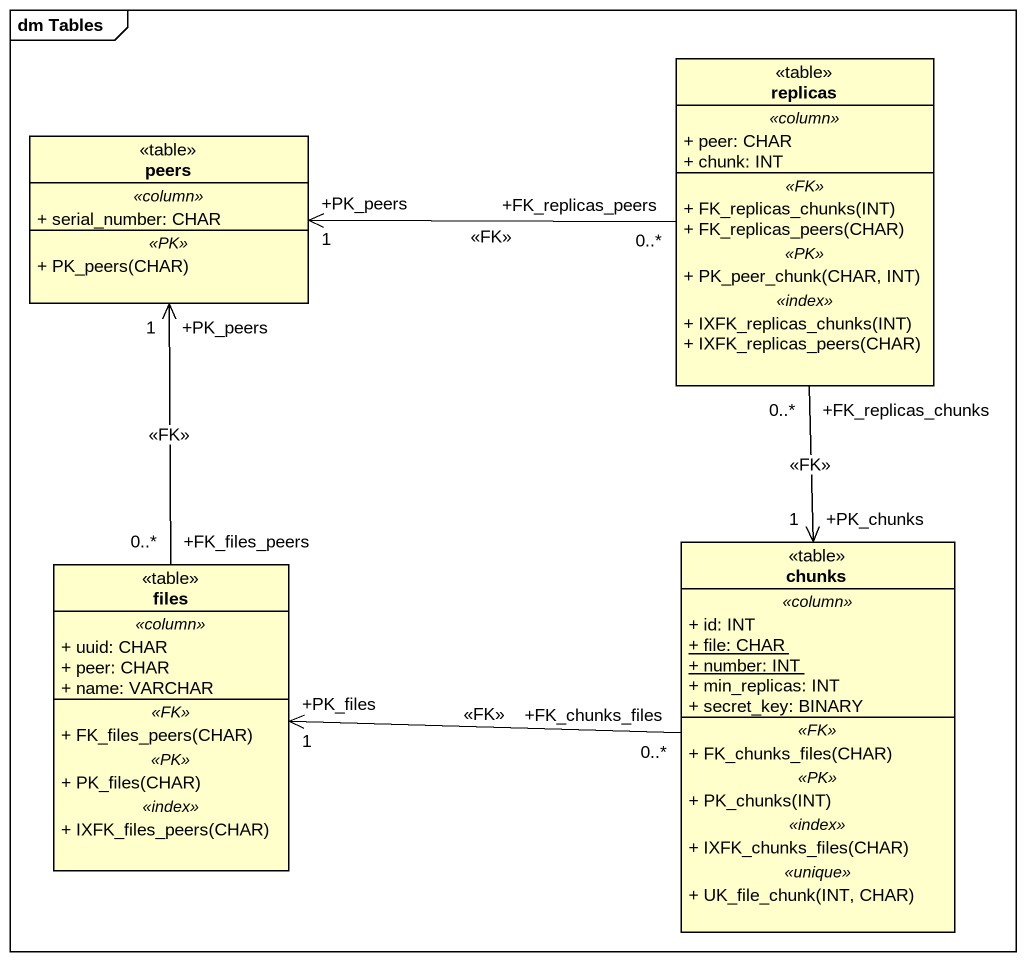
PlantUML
@startuml
mainframe dm Tables
hide circle
hide empty members
skinparam classAttributeIconSize 0
class replicas <<table>> {
  .. <<column>> ..
  + peer: CHAR
  + chunk: INT
  .. <<FK>> ..
  + FK_replicas_chunks(INT)
  + FK_replicas_peers(CHAR)
  .. <<PK>> ..
  + PK_peer_chunk(CHAR, INT)
  .. <<index>> ..
  + IXFK_replicas_chunks(INT)
  + IXFK_replicas_peers(CHAR)
}
class peers <<table>> {
  .. <<column>> ..
  + serial_number: CHAR
  .. <<PK>> ..
  + PK_peers(CHAR)
}
class chunks <<table>> {
  .. <<column>> ..
  + id: INT
  {static} + file: CHAR
  {static} + number: INT
  + min_replicas: INT
  + secret_key: BINARY
  .. <<FK>> ..
  + FK_chunks_files(CHAR)
  .. <<PK>> ..
  + PK_chunks(INT)
  .. <<index>> ..
  + IXFK_chunks_files(CHAR)
  .. <<unique>> ..
  + UK_file_chunk(INT, CHAR)
}
class files <<table>> {
  .. <<column>> ..
  + uuid: CHAR
  + peer: CHAR
  + name: VARCHAR
  .. <<FK>> ..
  + FK_files_peers(CHAR)
  .. <<PK>> ..
  + PK_files(CHAR)
  .. <<index>> ..
  + IXFK_files_peers(CHAR)
}
replicas "+FK_replicas_peers\n0..*" -left-> "+PK_peers\n1" peers : <<FK>>
replicas "+FK_replicas_chunks\n0..*" --> "+PK_chunks\n1" chunks : <<FK>>
chunks "+FK_chunks_files\n0..*" -left-> "+PK_files\n1" files : <<FK>>
files "+FK_files_peers\n0..*" -up-> "+PK_peers\n1" peers : <<FK>>
@enduml
